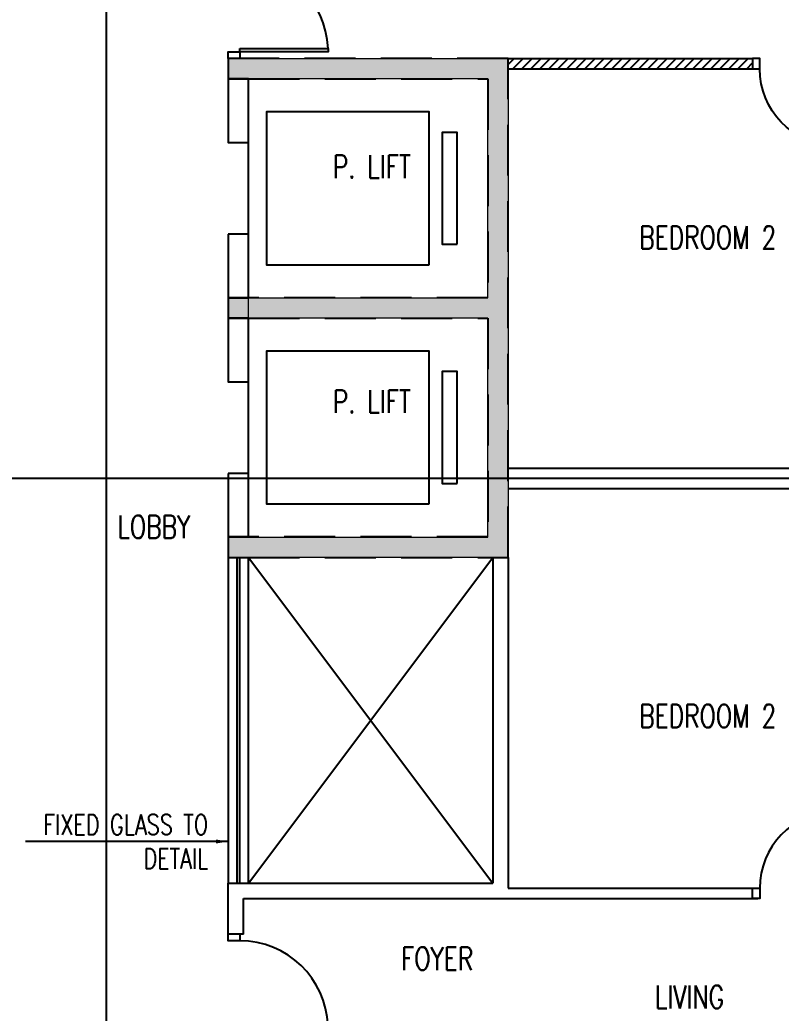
# Model space of a CAD drawing. Header units: millimetres. Extents: x 7964926 to 16080295, y -6277184 to -2986664.
# Drawn here: x 8144165 to 8151641, y -3119387 to -3109630 of the extents above; entities that cross this region are included whole.
import ezdxf

# ---------------------------------------------------------------- set-up
doc = ezdxf.new("R2010")
doc.units = ezdxf.units.MM
doc.header["$LTSCALE"] = 2000
doc.header["$MEASUREMENT"] = 0
for name, pattern in [('CENTER2', [1.125, 0.75, -0.125, 0.125, -0.125]), ('DASHED2', [0.375, 0.25, -0.125]), ('HIDDEN', [0.375, 0.25, -0.125])]:
    doc.linetypes.add(name, pattern=pattern)
for name, color, linetype in [('a-arrow', 8, 'Continuous'), ('a-col', 8, 'DASHED2'), ('a-cutout', 8, 'Continuous'), ('a-door', 8, 'Continuous'), ('a-hatch col', 252, 'Continuous'), ('a-hatch wall', 8, 'Continuous'), ('a-lift', 8, 'Continuous'), ('a-text m', 8, 'Continuous'), ('a-text notes', 2, 'Continuous'), ('a-wall', 8, 'Continuous'), ('a-window', 8, 'Continuous')]:
    doc.layers.add(name, color=color, linetype=linetype)
for name, color, linetype, lineweight in [('L-base plan', 250, 'Continuous', 5), ('STR-Column', 250, 'Continuous', 15), ('STR-Column Hatch', 250, 'Continuous', 15)]:
    doc.layers.add(name, color=color, linetype=linetype, lineweight=lineweight)
doc.styles.add('a-100 txt m', font='romans.shx', dxfattribs={"width": 0.75, "height": 300})
doc.styles.add('a-100 txt s', font='romans.shx', dxfattribs={"width": 0.75, "height": 200})
doc.styles.add('romans', font='romans.shx', dxfattribs={"width": 0.75})
doc.dimstyles.new('a-100 dim s', dxfattribs={"dimscale": 200, "dimtxt": 1, "dimasz": 0.6, "dimexe": 0.4, "dimexo": 0.1, "dimgap": 0.5, "dimtad": 1, "dimdec": 0, "dimzin": 1, "dimdsep": 46, "dimtxsty": 'romans', "dimblk": 'ARCHTICK', "dimcen": 0.09, "dimclrd": 8, "dimclre": 8, "dimclrt": 2, "dimadec": 0, "dimazin": 0, "dimtfac": 1, "dimtdec": 0, "dimtofl": 0, "dimtmove": 2, "dimatfit": 3, "dimfxl": 1, "dimtolj": 1, "dimtzin": 0, "dimlwd": -1, "dimlwe": -1, "dimarcsym": 0})
pattern_1 = [(50, (5647438.43, -3743671.92), (71.7260183, -6.2752135), [7.5, -82.5]), (355, (5647438.43, -3743671.92), (-13.8751334, 75.2192134), [6, -66]), (100.4514445, (5647444.405, -3743672.44), (57.8508847, 68.9439991), [6.3740192, -70.1142112]), (46.1842, (5647438.43, -3743651.92), (106.724133, -16.551928), [11.25, -123.75]), (96.6356355, (5647447.32, -3743653.3), (93.4661946, 97.41186), [9.561034, -105.171376]), (351.184164, (5647438.43, -3743651.92), (93.4661945, 97.41186), [9, -99]), (21, (5647448.43, -3743656.92), (59.6907052, -40.261889), [7.5, -82.5]), (326, (5647448.43, -3743656.92), (24.3315332, 72.5150045), [6, -66]), (71.4514447, (5647453.4, -3743660.276), (84.0222377, 32.2531153), [6.374019, -70.1142112]), (37.5, (5647438.427, -3743671.92), (1.21598553, 33.28938538), [0, -65.2, 0, -67, 0, -66.25]), (7.5, (5647438.427, -3743671.92), (26.30695374, 39.4411712), [0, -38.2, 0, -63.7, 0, -25.25]), (327.5, (5647416.127, -3743671.92), (53.38224362, -2.25548717), [0, -25, 0, -78, 0, -103.5]), (317.5, (5647406.127, -3743671.92), (58.3186169, 10.0104982), [0, -32.5, 0, -51.8, 0, -73.5])]

# ---------------------------------------------------------------- blocks, each defined once
blk = doc.blocks.new('*U168')
blk.add_line((70, 0), (70, 0))
blk.add_lwpolyline([(795, 100), (795, 859.2), (830, 859.2), (830, 100)], close=True)
for points in [[(0, 100), (70, 100), (70, 0), (0, 0)], [(900, 0), (830, 0), (830, 100), (900, 100)]]:
    blk.add_lwpolyline(points)
blk.add_arc((830, 100), 760, 92.63956, 180)
blk = doc.blocks.new('*U169')
blk.add_line((1027, 0), (1027, 0))
for points in [[(0, 126), (73, 126), (73, 0), (0, 0)], [(1100, 0), (1027, 0), (1027, 126), (1100, 126)]]:
    blk.add_lwpolyline(points)
blk.add_lwpolyline([(110, 0), (110, -953), (73, -953), (73, 0)], close=True)
blk.add_arc((73, 0), 953, 272.2042, 0)
blk = doc.blocks.new('_ArchTick')
at = {"color": 0, "linetype": 'ByBlock', "const_width": 0.15}
blk.add_lwpolyline([(-0.5, -0.5), (0.5, 0.5)], dxfattribs=at)
blk = doc.blocks.new('GROUND FLOOR -CORE')
at = {"layer": 'a-hatch col'}
h = blk.add_hatch(color=256, dxfattribs=at)
h.dxf.hatch_style = 1
h.paths.add_polyline_path([(0, 0), (-2750, 0), (-2750, -200), (-2550, -200), (-200, -200), (-200, -2350), (-2550, -2350), (-2750, -2350), (-2750, -2550), (-2550, -2550), (-200, -2550), (-200, -4700), (-2550, -4700), (-2750, -4700), (-2750, -4900), (-2550, -4900), (-200, -4900), (0, -4900)])
at = {"layer": 'a-col'}
blk.add_lwpolyline([(-2550, -4700), (-2750, -4700), (-2750, -4900), (-2550, -4900), (-200, -4900), (0, -4900), (0, 0), (-2750, 0), (-2750, -200), (-2550, -200), (-200, -200), (-200, -2350), (-2550, -2350), (-2750, -2350), (-2750, -2550), (-2550, -2550), (-200, -2550), (-200, -4700)], close=True, dxfattribs=at)
at = {"layer": 'a-cutout', "linetype": 'HIDDEN', "ltscale": 1000}
for p, q in [((-2550, -8100), (-150, -4900)), ((-2550, -4900), (-150, -8100))]:
    blk.add_line(p, q, dxfattribs=at)
at = {"layer": 'a-lift'}
for p, q in [((-2550, -1725), (-2550, -825)), ((-2550, -4075), (-2550, -3175))]:
    blk.add_line(p, q, dxfattribs=at)
for points in [[(-775, -2025), (-775, -525), (-2375, -525), (-2375, -2025)], [(-500, -1825), (-500, -725), (-650, -725), (-650, -1825)], [(-775, -4375), (-775, -2875), (-2375, -2875), (-2375, -4375)], [(-500, -4175), (-500, -3075), (-650, -3075), (-650, -4175)]]:
    blk.add_lwpolyline(points, close=True, dxfattribs=at)
at = {"layer": 'a-wall'}
for points in [[(-2750, -200), (-2750, -825), (-2550, -825), (-2550, -200)], [(-2750, -1725), (-2750, -2350), (-2550, -2350), (-2550, -1725)], [(-2750, -2550), (-2750, -3175), (-2550, -3175), (-2550, -2550)], [(-2750, -4075), (-2750, -4700), (-2550, -4700), (-2550, -4075)]]:
    blk.add_lwpolyline(points, close=True, dxfattribs=at)
at = {"layer": 'a-window'}
for p, q in [((-2750, -4900), (-2750, -8100)), ((-2665, -4900), (-2665, -8100)), ((-2635, -8100), (-2635, -4900)), ((-2550, -8100), (-2550, -4900))]:
    blk.add_line(p, q, dxfattribs=at)
at = {"layer": 'Defpoints', "color": 5, "linetype": 'CENTER2', "ltscale": 1000}
for p, q in [((-3950, 9325), (-3950, -18450)), ((13642.2, -4125), (-21542.2, -4125))]:
    blk.add_line(p, q, dxfattribs=at)
blk = doc.blocks.new('block 3')
at = {"layer": 'a-hatch wall'}
h = blk.add_hatch(dxfattribs=at)
h.set_pattern_fill('ANSI31', color=256, scale=500)
h.set_pattern_definition([(45, (1424320.437, 166168.526), (-44.1941738, 44.1941738), [])])
h.paths.add_polyline_path([(8228943.7, -2873355.3), (8226543.7, -2873355.3), (8226543.7, -2873455.3), (8228943.7, -2873455.3)])
at = {"layer": 'a-wall'}
for p, q in [((8226543.7, -2873355.3), (8228943.7, -2873355.3)), ((8228943.7, -2873355.3), (8228943.7, -2873455.3)), ((8226543.7, -2873455.3), (8228943.7, -2873455.3)), ((8226543.7, -2877380.3), (8230043.7, -2877380.3)), ((8226543.7, -2877580.3), (8230043.7, -2877580.3)), ((8226393.7, -2878255.3), (8226393.7, -2881455.3)), ((8226543.7, -2878255.3), (8226543.7, -2881505.3)), ((8223793.7, -2881955.3), (8223793.7, -2881455.3)), ((8223793.7, -2881455.3), (8226393.7, -2881455.3)), ((8226543.7, -2881505.3), (8228993.7, -2881505.3)), ((8228943.7, -2881605.3), (8228943.7, -2881505.3)), ((8223943.7, -2881955.3), (8223943.7, -2881605.3)), ((8223943.7, -2881605.3), (8226543.7, -2881605.3)), ((8225993.7, -2881605.3), (8228993.7, -2881605.3)), ((8223943.7, -2881955.3), (8223793.7, -2881955.3))]:
    blk.add_line(p, q, dxfattribs=at)
at = {"ltscale": 750}
blk.add_blockref('GROUND FLOOR -CORE', (8226543.7, -2873355.3), dxfattribs=at)
at = {"layer": 'a-door', "extrusion": (0, 0, -1), "xscale": -0.9090909090908456, "yscale": 0.9090909090908456, "zscale": -0.9090909090908456, "rotation": 270.0000569072904}
for p in [(-8223908, -2873355.3), (-8223908, -2882955.3)]:
    blk.add_blockref('*U169', p, dxfattribs=at)
at = {"layer": 'a-door', "xscale": -1, "rotation": 180}
blk.add_blockref('*U168', (8228943.7, -2873355.3), dxfattribs=at)
at = {"layer": 'a-door'}
blk.add_blockref('*U168', (8228943.7, -2881605.3), dxfattribs=at)
at = {"layer": 'a-text notes', "insert": (8223597.2, -2880780.6), "char_height": 200, "width": 1908.725, "attachment_point": 3, "style": 'a-100 txt s'}
blk.add_mtext('FIXED GLASS TO DETAIL', dxfattribs=at)
at = {"layer": 'a-arrow'}
blk.add_leader([(8223793.7, -2881046.5), (8221801.4, -2881046.5)], dimstyle='a-100 dim s', override={"dimgap": 0.5, "dimtad": 0}, dxfattribs=at)

msp = doc.modelspace()

# ---------------------------------------------------------------- hatches: boundary and pattern name
at = {"layer": 'STR-Column Hatch'}
h = msp.add_hatch(dxfattribs=at)
h.set_pattern_fill('AR-CONC', color=250, scale=10)
h.set_pattern_definition(pattern_1)
h.paths.add_polyline_path([(8146211.1, -3110010), (8148961.1, -3110010), (8148961.1, -3114910), (8146211.1, -3114910), (8146211.1, -3114710), (8148761.1, -3114710), (8148761.1, -3112560), (8146411.1, -3112560), (8146411.1, -3112360), (8148761.1, -3112360), (8148761.1, -3110210), (8146211.1, -3110210)])
h = msp.add_hatch(dxfattribs=at)
h.set_pattern_fill('AR-CONC', color=250, scale=10)
h.set_pattern_definition(pattern_1)
h.paths.add_polyline_path([(8146211.1, -3110010), (8148961.1, -3110010), (8148961.1, -3114910), (8146211.1, -3114910), (8146211.1, -3114710), (8148761.1, -3114710), (8148761.1, -3112560), (8146411.1, -3112560), (8146411.1, -3112360), (8148761.1, -3112360), (8148761.1, -3110210), (8146211.1, -3110210)])

# ---------------------------------------------------------------- linework, layer by layer
at = {"layer": 'STR-Column', "color": 8}
msp.add_lwpolyline([(8146211.1, -3110010), (8148961.1, -3110010), (8148961.1, -3114910), (8146211.1, -3114910), (8146211.1, -3114710), (8148761.1, -3114710), (8148761.1, -3112560), (8146411.1, -3112560), (8146411.1, -3112360), (8148761.1, -3112360), (8148761.1, -3110210), (8146211.1, -3110210)], close=True, dxfattribs=at)
msp.add_lwpolyline([(8146211.1, -3110010), (8148961.1, -3110010), (8148961.1, -3114910), (8146211.1, -3114910), (8146211.1, -3114710), (8148761.1, -3114710), (8148761.1, -3112560), (8146411.1, -3112560), (8146411.1, -3112360), (8148761.1, -3112360), (8148761.1, -3110210), (8146211.1, -3110210)], close=True, dxfattribs=at)

# ---------------------------------------------------------------- block references
at = {"layer": 'L-base plan', "color": 8}
msp.add_blockref('block 3', (-77582.5, -236654.6), dxfattribs=at)

# ---------------------------------------------------------------- texts
at = {"layer": 'a-text m', "char_height": 225, "attachment_point": 3, "style": 'a-100 txt m'}
for s, width, insert in [('P. LIFT', 1908.725, (8148004.5, -3110959.6)), ('BEDROOM 2', 2510.623, (8151593.3, -3111655)), ('P. LIFT', 1908.725, (8148004.5, -3113266.1)), ('LOBBY', 1908.725, (8145839.4, -3114497.4)), ('BEDROOM 2', 2510.623, (8151593.3, -3116355.8)), ('FOYER', 1263.139, (8148617.8, -3118738.6)), ('LIVING', 2510.623, (8151081.6, -3119115.5))]:
    msp.add_mtext_dynamic_manual_height_columns(s, width=width, gutter_width=1, heights=[0], dxfattribs=dict(at, insert=insert))

doc.saveas('drawing.dxf')
